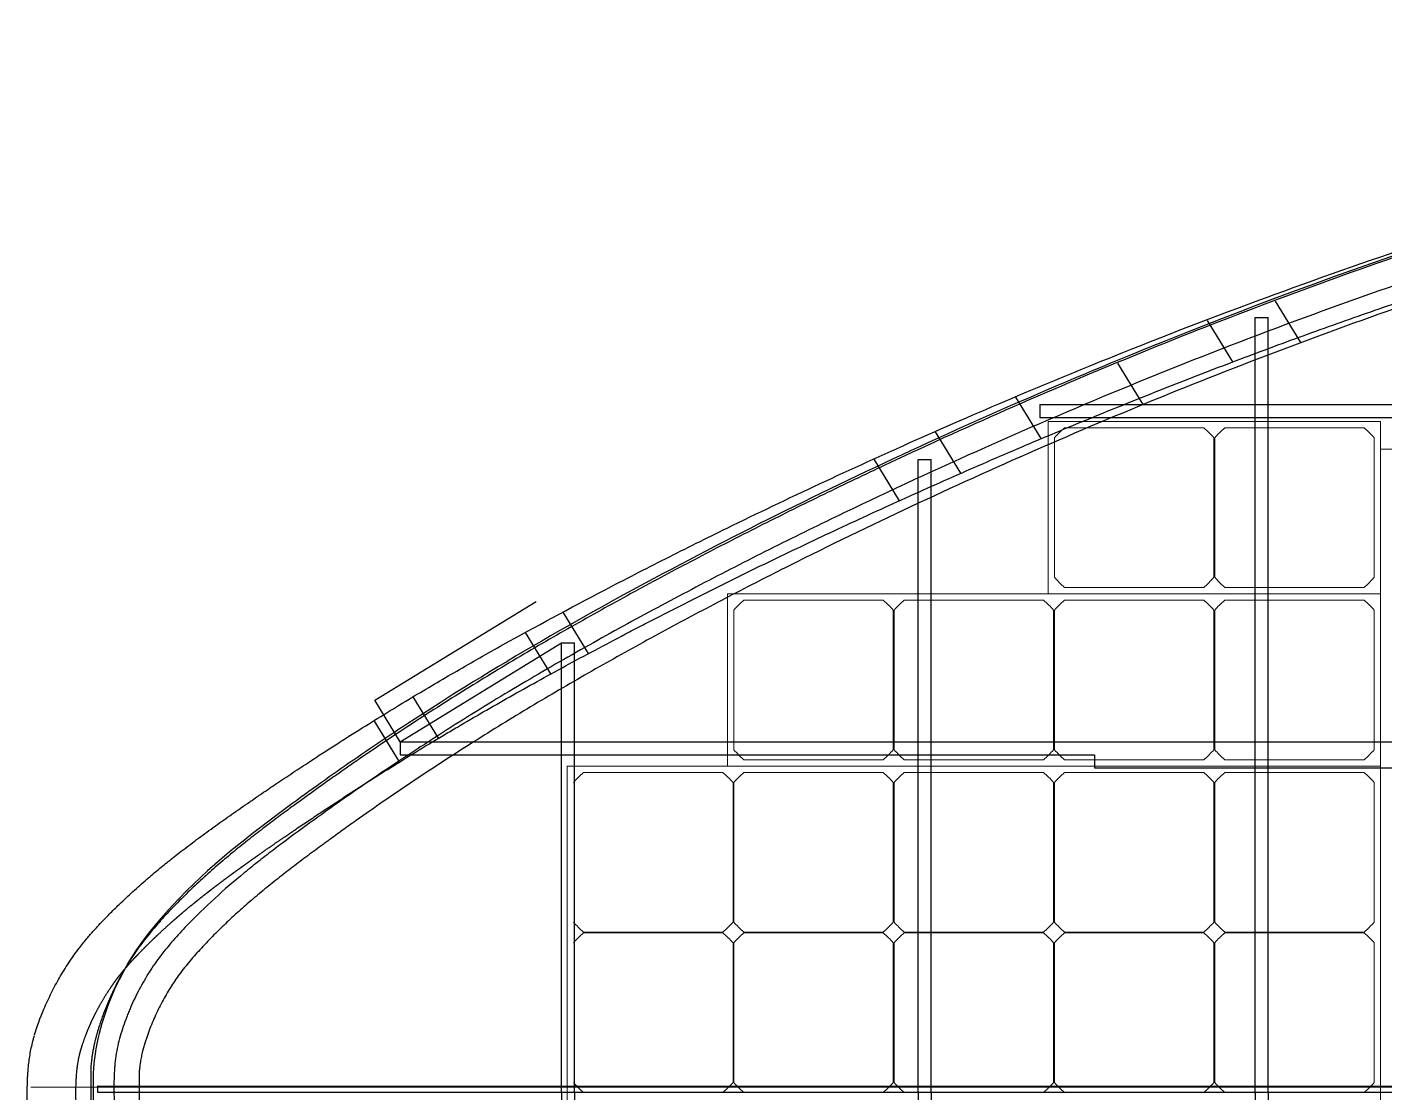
# Model space of a CAD drawing. Header units: inches. Extents: x -1514 to 1282, y -2074 to 286.
# Drawn here: x -37.38 to 4.49, y -252.2 to -219.33 of the extents above; entities that cross this region are included whole.
import ezdxf

# ---------------------------------------------------------------- set-up
doc = ezdxf.new("R2010")
doc.units = ezdxf.units.IN
doc.header["$LTSCALE"] = 0.1
doc.header["$MEASUREMENT"] = 0
doc.layers.add('Cells', color=7, linetype='Continuous')
doc.layers.add('smallPanels', color=40, linetype='Continuous')
doc.layers.add('cockpit', color=1, linetype='Continuous', lineweight=20)

msp = doc.modelspace()

# ---------------------------------------------------------------- linework, layer by layer
for p, q in [((1.90746, -229.0588), (1.12358, -227.77991)), ((-0.19232, -229.65262), (-0.97619, -228.37374)), ((0.49945, -252.18381), (0.49945, -228.28306)), ((0.49945, -228.28306), (0.89937, -228.28306)), ((0.89945, -252.18381), (0.89937, -228.28306)), ((-2.96214, -230.96957), (-3.74601, -229.69069)), ((-6.10214, -232.02065), (-6.88602, -230.74177)), ((-6.15137, -230.96957), (125.73143, -230.96957)), ((-6.15137, -230.96957), (-6.15137, -231.36957)), ((-6.15137, -231.36957), (125.73143, -231.36957)), ((-8.58376, -233.08903), (-9.36763, -231.81015)), ((-10.47638, -233.93358), (-11.26025, -232.65469)), ((-9.90055, -252.18381), (-9.90055, -232.66818)), ((-9.90055, -232.66818), (-9.50085, -232.66818)), ((-9.50055, -252.18381), (-9.50085, -232.66818)), ((-26.66066, -240.09068), (-21.68442, -237.04057)), ((-20.07052, -238.64926), (-20.8544, -237.37038)), ((-21.23041, -239.27697), (-22.01428, -237.99808)), ((-25.87679, -241.36956), (-20.90055, -238.31945)), ((-20.90055, -252.18381), (-20.90055, -238.31945)), ((-20.90055, -238.31945), (-20.50117, -238.31945)), ((-20.50055, -252.18381), (-20.50117, -238.31945)), ((-25.87679, -241.36956), (-26.66066, -240.09068)), ((-24.69167, -241.25719), (-25.47555, -239.97831)), ((-25.89614, -241.99141), (-26.68002, -240.71253)), ((-25.87679, -241.36956), (150.58478, -241.36956)), ((-25.87679, -241.36956), (-25.87679, -241.76954)), ((-25.88146, -241.76954), (-4.45766, -241.76954)), ((-4.45766, -241.76954), (-4.45766, -242.16956)), ((-4.45766, -242.16956), (103.9027, -242.16956)), ((-35.20507, -252.18381), (-35.20507, -251.98381)), ((-35.20507, -251.98381), (44.23692, -251.98925)), ((160.99697, -252.18381), (-35.20507, -252.18381)), ((-20.90055, -252.18381), (-20.90055, -266.04818)), ((-20.50055, -252.18381), (-20.50117, -266.04818)), ((-9.90055, -252.18381), (-9.90055, -271.69945)), ((-9.50055, -252.18381), (-9.50085, -271.69945)), ((0.49945, -252.18381), (0.49945, -276.08457)), ((0.89945, -252.18381), (0.89937, -276.08457))]:
    msp.add_line(p, q)
at = {"color": 4, "linetype": 'Continuous', "lineweight": 25}
for p, q in [((-35.42434, -251.44493), (-35.42434, -252.94577)), ((-33.92434, -251.51198), (-33.92434, -252.87875))]:
    msp.add_line(p, q, dxfattribs=at)
at = {"color": 1, "linetype": 'Continuous', "lineweight": 25}
for points, knots in [([(34.53283, -219.33119), (27.80994, -220.19242), (21.37473, -221.53055), (8.303, -225.04628), (2.07408, -227.19608), (-6.98784, -230.94573), (-9.92532, -232.26233), (-14.3827, -234.42695), (-15.78974, -235.13803), (-18.70322, -236.6763), (-20.06388, -237.42273), (-22.95999, -239.10182), (-24.30484, -239.92925), (-26.35569, -241.27472), (-27.02889, -241.73033), (-28.03075, -242.42979), (-28.33267, -242.64358), (-29.0513, -243.16124), (-29.32603, -243.36186), (-31.07133, -244.66911), (-32.1804, -245.56218), (-33.90747, -247.56287), (-34.33011, -248.22218), (-35.03905, -249.77928), (-35.28358, -250.64541), (-35.3858, -252.23776), (-35.33414, -253.16287), (-34.8495, -254.77644), (-34.479, -255.56129), (-33.53298, -256.98142), (-32.96013, -257.59039), (-31.77774, -258.74499), (-31.09123, -259.32576), (-29.88696, -260.27406), (-29.1706, -260.80276), (-27.8364, -261.75816), (-27.1542, -262.23139), (-25.09954, -263.61265), (-23.64327, -264.52834), (-19.5284, -266.96396), (-16.45952, -268.59432), (-10.5506, -271.49586), (-7.47755, -272.88877), (-1.26735, -275.47781), (1.85058, -276.66854), (8.20825, -278.85431), (11.44945, -279.84296), (16.2449, -281.13921), (17.86004, -281.54915), (21.21043, -282.34535), (22.78365, -282.6948), (27.86004, -283.73267), (31.1201, -284.27906), (34.53283, -284.71624)], [0, 0, 0, 0, 0.125, 0.125, 0.25, 0.25, 0.3125, 0.3125, 0.34375, 0.34375, 0.375, 0.375, 0.40625, 0.40625, 0.421875, 0.421875, 0.4296875, 0.4296875, 0.4375, 0.4375, 0.46875, 0.46875, 0.484375, 0.484375, 0.5, 0.5, 0.515625, 0.515625, 0.53125, 0.53125, 0.546875, 0.546875, 0.5625, 0.5625, 0.578125, 0.578125, 0.59375, 0.59375, 0.625, 0.625, 0.6875, 0.6875, 0.75, 0.75, 0.8125, 0.8125, 0.875, 0.875, 0.90625, 0.90625, 0.9375, 0.9375, 1, 1, 1, 1]), ([(34.64771, -220.22424), (33.82309, -220.32977), (33.00033, -220.44257), (31.35867, -220.68326), (30.53978, -220.81124), (28.0889, -221.218), (26.46264, -221.51932), (23.22394, -222.17541), (21.61146, -222.53003), (19.20197, -223.09689), (18.40033, -223.29161), (16.80016, -223.69283), (16.00165, -223.89946), (14.40785, -224.32513), (13.21493, -224.65371), (12.02575, -224.99679), (11.43179, -225.1708), (11.23387, -225.22923), (10.83853, -225.34683), (10.64109, -225.406), (8.86619, -225.94201), (7.30335, -226.44301), (4.20633, -227.49266), (2.6721, -228.04115), (-0.36946, -229.18246), (-1.87682, -229.77519), (-4.8664, -231.00157), (-6.34857, -231.63532), (-9.28829, -232.94315), (-10.74582, -233.61724), (-12.91363, -234.65913), (-13.63314, -235.01158), (-15.06551, -235.72795), (-15.77837, -236.09188), (-17.19723, -236.83177), (-17.90325, -237.20771), (-19.30828, -237.97205), (-20.00728, -238.3605), (-21.397, -239.15302), (-22.08767, -239.5572), (-23.11625, -240.17818), (-23.45788, -240.38763), (-24.13853, -240.81173), (-24.47758, -241.02634), (-24.98425, -241.35206), (-25.15287, -241.4613), (-25.48922, -241.68089), (-25.65693, -241.79124), (-26.15868, -242.12389), (-26.49133, -242.34784), (-27.15293, -242.80011), (-27.48189, -243.02843), (-28.13606, -243.48952), (-28.46131, -243.72225), (-29.10791, -244.19242), (-29.42911, -244.43008), (-29.90585, -244.79316), (-30.06391, -244.91529), (-30.37798, -245.16231), (-30.53397, -245.2872), (-30.99792, -245.66734), (-31.30182, -245.92808), (-31.89423, -246.47087), (-32.18299, -246.75256), (-32.60363, -247.1925), (-32.74192, -247.34183), (-32.94446, -247.57272), (-33.01124, -247.65099), (-33.14168, -247.80934), (-33.20543, -247.88952), (-33.32948, -248.05224), (-33.38975, -248.13479), (-33.50654, -248.30247), (-33.5631, -248.38758), (-33.72747, -248.64651), (-33.8301, -248.8239), (-34.0222, -249.18771), (-34.11167, -249.37414), (-34.215, -249.61302), (-34.23524, -249.66109), (-34.27483, -249.75784), (-34.29418, -249.80652), (-34.35062, -249.95279), (-34.38618, -250.05083), (-34.45291, -250.24804), (-34.48417, -250.34718), (-34.5413, -250.54686), (-34.56704, -250.64742), (-34.61154, -250.85034), (-34.63028, -250.95271), (-34.66095, -251.15919), (-34.67288, -251.26331), (-34.68658, -251.42057), (-34.69044, -251.47317), (-34.69692, -251.57869), (-34.69954, -251.63168), (-34.70573, -251.79057), (-34.70764, -251.8962), (-34.7081, -252.10702), (-34.70671, -252.21221), (-34.69978, -252.42204), (-34.69425, -252.52668), (-34.6778, -252.73524), (-34.66688, -252.83917), (-34.63833, -253.04612), (-34.62064, -253.14914), (-34.57797, -253.35421), (-34.55291, -253.45625), (-34.51063, -253.60869), (-34.49576, -253.65939), (-34.4647, -253.76063), (-34.4485, -253.81124), (-34.36489, -254.0628), (-34.28969, -254.25944), (-34.12489, -254.64476), (-34.03527, -254.83343), (-33.84176, -255.2029), (-33.73788, -255.3837), (-33.59843, -255.60441), (-33.57006, -255.64829), (-33.5123, -255.73548), (-33.48294, -255.77877), (-33.39373, -255.90721), (-33.3326, -255.99106), (-33.14472, -256.23779), (-33.01354, -256.39595), (-32.74342, -256.70402), (-32.60456, -256.85402), (-32.18114, -257.29686), (-31.88903, -257.58178), (-31.43734, -257.99504), (-31.28446, -258.13038), (-31.05212, -258.33027), (-30.97416, -258.39639), (-30.81758, -258.5275), (-30.73893, -258.5925), (-30.50204, -258.78605), (-30.34283, -258.91314), (-30.02246, -259.16439), (-29.8613, -259.28855), (-29.37542, -259.65754), (-29.04832, -259.89888), (-28.39026, -260.37631), (-28.05939, -260.61255), (-27.06144, -261.31413), (-26.389, -261.77235), (-25.03001, -262.67019), (-24.34348, -263.10985), (-23.30288, -263.75523), (-22.95408, -263.96802), (-22.25352, -264.38884), (-21.90185, -264.59681), (-20.84298, -265.21409), (-20.13194, -265.61682), (-18.70136, -266.40857), (-17.98185, -266.79766), (-16.53502, -267.56375), (-15.80765, -267.94062), (-14.34511, -268.68243), (-13.60994, -269.04733), (-12.13226, -269.76624), (-11.38978, -270.12032), (-9.89771, -270.81818), (-9.1481, -271.1619), (-7.6417, -271.83899), (-6.8849, -272.17235), (-5.74428, -272.66459), (-5.36316, -272.82736), (-4.79011, -273.06956), (-4.59886, -273.14997), (-4.21615, -273.31002), (-4.02467, -273.38968), (-0.76728, -274.7375), (2.33134, -275.9118), (7.03321, -277.51613), (8.60952, -278.02462), (11.78047, -278.98833), (13.37505, -279.44374), (16.58159, -280.30522), (18.19357, -280.71119), (20.62388, -281.28594), (21.43608, -281.4717), (23.06485, -281.83089), (23.88143, -282.00431), (26.33818, -282.5045), (27.98538, -282.81119), (30.47186, -283.22541), (31.30332, -283.35577), (32.97158, -283.60091), (33.80835, -283.71578), (34.64771, -283.82319)], [0, 0, 0, 0, 0.015625, 0.015625, 0.03125, 0.03125, 0.0625, 0.0625, 0.09375, 0.09375, 0.109375, 0.109375, 0.125, 0.125, 0.140625, 0.1484375, 0.1484375, 0.15234375, 0.15234375, 0.15625, 0.15625, 0.1875, 0.1875, 0.21875, 0.21875, 0.25, 0.25, 0.28125, 0.28125, 0.3125, 0.3125, 0.328125, 0.328125, 0.34375, 0.34375, 0.359375, 0.359375, 0.375, 0.375, 0.390625, 0.390625, 0.3984375, 0.3984375, 0.40625, 0.40625, 0.41015625, 0.41015625, 0.4140625, 0.4140625, 0.421875, 0.421875, 0.4296875, 0.4296875, 0.4375, 0.4375, 0.4453125, 0.4453125, 0.44921875, 0.44921875, 0.453125, 0.453125, 0.4609375, 0.4609375, 0.46875, 0.46875, 0.47265625, 0.47265625, 0.47460938, 0.47460938, 0.4765625, 0.4765625, 0.47851563, 0.47851563, 0.48046875, 0.48046875, 0.484375, 0.484375, 0.48828125, 0.48828125, 0.48925781, 0.48925781, 0.49023438, 0.49023438, 0.4921875, 0.4921875, 0.49414063, 0.49414063, 0.49609375, 0.49609375, 0.49804688, 0.49804688, 0.5, 0.5, 0.50097656, 0.50097656, 0.50195313, 0.50195313, 0.50390625, 0.50390625, 0.50585938, 0.50585938, 0.5078125, 0.5078125, 0.50976563, 0.50976563, 0.51171875, 0.51171875, 0.51367188, 0.51367188, 0.51464844, 0.51464844, 0.515625, 0.515625, 0.51953125, 0.51953125, 0.5234375, 0.5234375, 0.52734375, 0.52734375, 0.52832031, 0.52832031, 0.52929688, 0.52929688, 0.53125, 0.53125, 0.53515625, 0.53515625, 0.5390625, 0.5390625, 0.546875, 0.546875, 0.55078125, 0.55078125, 0.55273438, 0.55273438, 0.5546875, 0.5546875, 0.55859375, 0.55859375, 0.5625, 0.5625, 0.5703125, 0.5703125, 0.578125, 0.578125, 0.59375, 0.59375, 0.609375, 0.609375, 0.6171875, 0.6171875, 0.625, 0.625, 0.640625, 0.640625, 0.65625, 0.65625, 0.671875, 0.671875, 0.6875, 0.6875, 0.703125, 0.703125, 0.71875, 0.71875, 0.734375, 0.734375, 0.7421875, 0.7421875, 0.74609375, 0.74609375, 0.75, 0.75, 0.8125, 0.8125, 0.84375, 0.84375, 0.875, 0.875, 0.90625, 0.90625, 0.921875, 0.921875, 0.9375, 0.9375, 0.96875, 0.96875, 0.984375, 0.984375, 1, 1, 1, 1])]:
    msp.add_open_spline(points, degree=3, knots=knots, dxfattribs=at)
at = {"color": 2, "linetype": 'Continuous'}
for points, knots in [([(-30.46717, -243.18554), (-30.3502, -243.10525), (-30.24442, -243.03283), (-30.06422, -242.90985), (-29.99271, -242.8613), (-29.8442, -242.76072), (-29.76969, -242.71041), (-29.52613, -242.54645), (-29.35708, -242.43347), (-29.01675, -242.2076), (-28.84586, -242.09497), (-28.13766, -241.63151), (-27.59601, -241.28478), (-26.53783, -240.62232), (-26.02299, -240.30672), (-25.05335, -239.72487), (-24.59935, -239.45758), (-23.66464, -238.91754), (-23.18744, -238.64686), (-21.71124, -237.82424), (-20.6655, -237.26059), (-18.94393, -236.36073), (-18.31899, -236.03939), (-17.06403, -235.40479), (-16.43176, -235.09033), (-14.85899, -234.32101), (-13.91018, -233.86795), (-11.97174, -232.96362), (-10.98199, -232.5124), (-7.88307, -231.13291), (-5.75644, -230.23415), (-2.03934, -228.74647), (-0.45845, -228.14044), (2.68187, -226.99077), (4.24722, -226.44501), (6.91804, -225.56072), (8.02338, -225.2086), (10.24034, -224.53029), (11.36082, -224.2013), (13.73609, -223.53268), (14.9933, -223.19514), (18.91891, -222.19135), (21.59497, -221.57512), (25.41694, -220.79598), (26.64767, -220.56171), (28.43979, -220.24537), (29.01003, -220.14848), (30.14641, -219.96304), (30.71462, -219.87416), (31.68591, -219.72877), (32.08646, -219.67068), (32.65222, -219.59122), (32.8166, -219.56844), (33.14918, -219.52301), (33.32442, -219.49944), (33.65089, -219.45618), (33.79507, -219.43726), (33.98153, -219.41302), (34.0167, -219.40846), (34.05163, -219.40394)], [0.000010752, 0.000010752, 0.000010752, 0.000010752, 0.004509768, 0.004509768, 0.009008784, 0.009008784, 0.0135078, 0.0135078, 0.023851134, 0.023851134, 0.034194469, 0.034194469, 0.06656819, 0.06656819, 0.096977547, 0.096977547, 0.123727194, 0.123727194, 0.150476841, 0.150476841, 0.204190715, 0.204190715, 0.23398814, 0.23398814, 0.263785565, 0.263785565, 0.307497229, 0.307497229, 0.351208893, 0.351208893, 0.44431292, 0.44431292, 0.514251037, 0.514251037, 0.584189153, 0.584189153, 0.633926245, 0.633926245, 0.683663336, 0.683663336, 0.738319459, 0.738319459, 0.852371638, 0.852371638, 0.907795301, 0.907795301, 0.933899683, 0.933899683, 0.960004064, 0.960004064, 0.978190491, 0.978190491, 0.985681079, 0.985681079, 0.993171667, 0.993171667, 0.998712241, 0.998712241, 0.999989999, 0.999989999, 0.999989999, 0.999989999]), ([(-37.15547, -250.41081), (-37.07652, -250.14661), (-36.98129, -249.8832), (-36.79832, -249.44996), (-36.71946, -249.27913), (-36.5591, -248.95746), (-36.47389, -248.79874), (-36.29504, -248.48877), (-36.20094, -248.33661), (-36.00303, -248.0381), (-35.89915, -247.89153), (-35.70842, -247.64075), (-35.62856, -247.54105), (-35.47336, -247.35568), (-35.40214, -247.27346), (-35.27123, -247.12722), (-35.22523, -247.07702), (-35.12007, -246.96411), (-35.06537, -246.90643), (-34.95689, -246.79396), (-34.90023, -246.73615), (-34.80117, -246.63631), (-34.75, -246.5853), (-34.64729, -246.48412), (-34.59544, -246.43361), (-34.47246, -246.31514), (-34.40194, -246.24819), (-34.26365, -246.11874), (-34.19336, -246.05383), (-33.98099, -245.8605), (-33.83681, -245.73281), (-33.62985, -245.55449), (-33.56973, -245.50326), (-33.44671, -245.3996), (-33.39354, -245.3553), (-33.27736, -245.25938), (-33.21827, -245.21106), (-33.03825, -245.06528), (-32.91434, -244.96676), (-32.71759, -244.81308), (-32.64726, -244.75866), (-32.4893, -244.63752), (-32.41472, -244.58096), (-32.25693, -244.46219), (-32.17617, -244.40192), (-31.92847, -244.21855), (-31.75607, -244.09286), (-31.48241, -243.89621), (-31.40638, -243.84199), (-31.24273, -243.72587), (-31.15811, -243.66616), (-30.89588, -243.4821), (-30.70992, -243.35282), (-30.49823, -243.20692), (-30.48358, -243.19684), (-30.46888, -243.18671)], [0.000675816, 0.000675816, 0.000675816, 0.000675816, 0.08561554, 0.08561554, 0.139146797, 0.139146797, 0.192678054, 0.192678054, 0.246209311, 0.246209311, 0.299740568, 0.299740568, 0.340157944, 0.340157944, 0.37225838, 0.37225838, 0.395886769, 0.395886769, 0.419515159, 0.419515159, 0.441117368, 0.441117368, 0.462719577, 0.462719577, 0.484321786, 0.484321786, 0.513027123, 0.513027123, 0.541732459, 0.541732459, 0.599143131, 0.599143131, 0.62262963, 0.62262963, 0.646116129, 0.646116129, 0.669602628, 0.669602628, 0.716575626, 0.716575626, 0.741975699, 0.741975699, 0.772971861, 0.772971861, 0.803968024, 0.803968024, 0.865960349, 0.865960349, 0.898252804, 0.898252804, 0.930545259, 0.930545259, 0.995130168, 0.995130168, 0.999907615, 0.999907615, 0.999907615, 0.999907615]), ([(-37.34886, -251.44185), (-37.34171, -251.36549), (-37.33349, -251.28981), (-37.31715, -251.16086), (-37.30652, -251.0881), (-37.28304, -250.94746), (-37.26963, -250.87596), (-37.24056, -250.73669), (-37.22511, -250.66944), (-37.19706, -250.55887), (-37.18789, -250.52475), (-37.17119, -250.4652), (-37.16507, -250.44376), (-37.15901, -250.42282)], [0.002383545, 0.002383545, 0.002383545, 0.002383545, 0.206669405, 0.206669405, 0.410955265, 0.410955265, 0.615241125, 0.615241125, 0.819526985, 0.819526985, 0.938174056, 0.938174056, 0.994675082, 0.994675082, 0.994675082, 0.994675082]), ([(-37.3494, -252.94235), (-37.37718, -252.63228), (-37.38358, -252.32864), (-37.37529, -251.82896), (-37.36667, -251.63984), (-37.34937, -251.44741)], [0.0000781715, 0.0000781715, 0.0000781715, 0.0000781715, 0.0234960407, 0.0234960407, 0.0380494547, 0.0380494547, 0.0380494547, 0.0380494547])]:
    msp.add_open_spline(points, degree=3, knots=knots, dxfattribs=at)
at = {"color": 4, "linetype": 'Continuous', "lineweight": 25}
for points, knots in [([(34.41269, -219.40379), (34.322, -219.41551), (34.14073, -219.43893), (33.86911, -219.47473), (33.59792, -219.51098), (33.32719, -219.54772), (33.05691, -219.58496), (32.42903, -219.67275), (31.71355, -219.7772), (30.99988, -219.88662), (30.64469, -219.94221), (30.37893, -219.98436), (29.84929, -220.06949), (29.05346, -220.2016), (27.98967, -220.38699), (26.91915, -220.5823), (25.50154, -220.85238), (23.72756, -221.21121), (21.96516, -221.59391), (20.55042, -221.91615), (19.14447, -222.24613), (17.38724, -222.67626), (15.29261, -223.21816), (12.51463, -223.97738), (9.07221, -224.99627), (4.98499, -226.3387), (0.94866, -227.79517), (-3.03066, -229.35673), (-6.94799, -231.01303), (-10.1597, -232.4693), (-12.69626, -233.67912), (-14.58512, -234.61074), (-16.45387, -235.56642), (-18.30516, -236.54856), (-20.13606, -237.55597), (-21.65139, -238.4247), (-22.8489, -239.13723), (-23.7408, -239.68202), (-24.62306, -240.23592), (-25.503, -240.8035), (-26.37653, -241.38214), (-27.07036, -241.85411), (-27.58812, -242.21289), (-27.93309, -242.45449), (-28.27587, -242.69718), (-28.61658, -242.9408), (-28.84234, -243.10444), (-28.95507, -243.18615)], [0, 0, 0, 0, 0.00395672, 0.00790797, 0.01185376, 0.0157941, 0.019729, 0.0236585, 0.04322531, 0.05101469, 0.05490144, 0.05878293, 0.06265916, 0.07811675, 0.09369667, 0.10939992, 0.12522746, 0.15618629, 0.18779651, 0.20339025, 0.21910599, 0.25044266, 0.2819112, 0.31309473, 0.37566848, 0.43823967, 0.50088161, 0.56348007, 0.62588827, 0.68816969, 0.71928181, 0.75038339, 0.78162973, 0.81258378, 0.84369896, 0.87483799, 0.89061294, 0.90601798, 0.92160857, 0.93725921, 0.95293257, 0.96858009, 0.97489642, 0.98119644, 0.98748028, 0.99374809, 1, 1, 1, 1]), ([(34.60427, -220.89151), (34.51534, -220.903), (34.33705, -220.92604), (33.98409, -220.97253), (33.36382, -221.05603), (32.1267, -221.23013), (29.65668, -221.60843), (26.14253, -222.23661), (21.94896, -223.11789), (17.78091, -224.10989), (13.65016, -225.20624), (8.20024, -226.81759), (2.84635, -228.66331), (-2.40628, -230.72228), (-6.29322, -232.36384), (-10.12365, -234.09944), (-13.26607, -235.62145), (-15.7432, -236.88752), (-17.58321, -237.86342), (-19.40356, -238.86499), (-21.19875, -239.89431), (-22.96321, -240.95732), (-24.69731, -242.06148), (-26.11894, -243.016), (-27.02946, -243.65208), (-27.44805, -243.94938), (-27.65644, -244.0983), (-27.86282, -244.24704), (-28.0035, -244.34902), (-28.07342, -244.3997)], [0.000009521, 0.000009521, 0.000009521, 0.000009521, 0.003915637, 0.007821753, 0.015633986, 0.03125845, 0.062507379, 0.125005237, 0.187503095, 0.250000953, 0.312498811, 0.37499667, 0.499992386, 0.562490244, 0.624988102, 0.68748596, 0.749983818, 0.781232747, 0.812481676, 0.843730605, 0.874979534, 0.906228463, 0.937477392, 0.968726321, 0.984350786, 0.988256902, 0.992163018, 0.996069134, 0.99997525, 0.99997525, 0.99997525, 0.99997525]), ([(-28.95507, -243.18615), (-29.01154, -243.22727), (-29.12246, -243.30804), (-29.28539, -243.42754), (-29.47471, -243.56721), (-29.68878, -243.72655), (-30.01152, -243.96961), (-30.41054, -244.27597), (-30.88556, -244.65273), (-31.35322, -245.03892), (-31.81264, -245.43775), (-32.25965, -245.84938), (-32.62274, -246.20482), (-32.90505, -246.49453), (-33.18296, -246.78919), (-33.45361, -247.0921), (-33.71006, -247.40534), (-33.89432, -247.64611), (-34.06859, -247.8923), (-34.29118, -248.23302), (-34.54842, -248.67747), (-34.77659, -249.14231), (-34.94075, -249.5255), (-35.03534, -249.7699), (-35.10538, -249.96674), (-35.15007, -250.10036), (-35.1872, -250.21787), (-35.21755, -250.31851), (-35.23617, -250.385), (-35.24535, -250.41773)], [0, 0, 0, 0, 0.02163796, 0.04250185, 0.06259182, 0.09451965, 0.12517626, 0.1877593, 0.25035406, 0.31293386, 0.3754715, 0.43847037, 0.50058945, 0.53215967, 0.56308282, 0.62527076, 0.65696873, 0.68718865, 0.71803455, 0.74904391, 0.81115743, 0.87385817, 0.90558216, 0.93693004, 0.95278342, 0.96843966, 0.97928284, 0.9898021, 1, 1, 1, 1]), ([(-28.07342, -244.3997), (-28.1138, -244.42909), (-28.19506, -244.48827), (-28.35317, -244.6039), (-28.63162, -244.80899), (-29.02336, -245.10206), (-29.48672, -245.45782), (-29.94008, -245.81737), (-30.38148, -246.18182), (-30.80827, -246.55221), (-31.2214, -246.93235), (-31.55581, -247.25942), (-31.81668, -247.52688), (-32.00844, -247.72999), (-32.19315, -247.93287), (-32.36741, -248.13347), (-32.53196, -248.33425), (-32.68537, -248.53451), (-32.82915, -248.73773), (-33.01298, -249.01938), (-33.22668, -249.38915), (-33.41672, -249.77713), (-33.55242, -250.09433), (-33.62985, -250.29451), (-33.68711, -250.45542), (-33.72064, -250.55559), (-33.74617, -250.63577), (-33.7618, -250.68656), (-33.77302, -250.72413), (-33.78072, -250.7506), (-33.78938, -250.78108), (-33.79618, -250.80535), (-33.79945, -250.817)], [0.000170738, 0.000170738, 0.000170738, 0.000170738, 0.015784217, 0.031397695, 0.062624652, 0.125078566, 0.18753248, 0.249986394, 0.312440308, 0.374894221, 0.437348135, 0.499802049, 0.531029006, 0.562255963, 0.59348292, 0.624709877, 0.655936834, 0.687163791, 0.718390748, 0.749617705, 0.812071619, 0.874525532, 0.905752489, 0.936979446, 0.952592925, 0.968206403, 0.976013142, 0.983819882, 0.987723251, 0.991626621, 0.99552999, 0.99943336, 0.99943336, 0.99943336, 0.99943336]), ([(-35.24535, -250.41773), (-35.24997, -250.43474), (-35.25919, -250.46863), (-35.27237, -250.51947), (-35.28501, -250.5701), (-35.29706, -250.62052), (-35.31436, -250.69618), (-35.33574, -250.79799), (-35.35938, -250.92586), (-35.38005, -251.0549), (-35.39568, -251.16944), (-35.40754, -251.27026), (-35.41663, -251.35704), (-35.42176, -251.41548), (-35.42434, -251.44493)], [0, 0, 0, 0, 0.05076164, 0.10117168, 0.15123536, 0.20095802, 0.25034513, 0.37449357, 0.50002426, 0.62392243, 0.74972051, 0.83177867, 0.91519938, 1, 1, 1, 1]), ([(-33.79945, -250.817), (-33.80065, -250.82142), (-33.80315, -250.8306), (-33.8074, -250.84633), (-33.81156, -250.86197), (-33.81689, -250.88253), (-33.82791, -250.92602), (-33.84258, -250.98757), (-33.86057, -251.07164), (-33.8823, -251.1858), (-33.89814, -251.28732), (-33.90959, -251.37604), (-33.91499, -251.42157), (-33.92012, -251.46845), (-33.92297, -251.49726), (-33.92434, -251.51198)], [0.005480101, 0.005480101, 0.005480101, 0.005480101, 0.019929245, 0.034378389, 0.063276677, 0.092174966, 0.121073254, 0.236666407, 0.352259561, 0.467852714, 0.699039021, 0.756835598, 0.814632174, 0.872428751, 0.930225328, 0.930225328, 0.930225328, 0.930225328])]:
    msp.add_open_spline(points, degree=3, knots=knots, dxfattribs=at)
at = {"color": 2, "linetype": 'Continuous', "lineweight": 25}
for points, degree, knots in [([(-29.61834, -244.42226), (-29.60573, -244.41361), (-29.58027, -244.39614), (-29.53134, -244.36258), (-29.47253, -244.32227), (-29.40615, -244.27683), (-29.32315, -244.22009), (-29.22951, -244.15623), (-29.10376, -244.07083), (-28.94413, -243.96282), (-28.75535, -243.83578), (-28.56652, -243.70938), (-28.37711, -243.58327), (-28.18719, -243.45748), (-27.93306, -243.29007), (-27.61412, -243.08162), (-27.22978, -242.8331), (-26.84384, -242.58618), (-26.32743, -242.25933), (-25.67789, -241.8548), (-25.02712, -241.45818), (-24.50514, -241.14526), (-23.98376, -240.83615), (-23.31898, -240.44854), (-22.49973, -239.9811), (-21.65591, -239.50965), (-20.77929, -239.02948), (-19.87179, -238.54172), (-19.09007, -238.12907), (-18.44797, -237.79449), (-17.80287, -237.46125), (-16.99144, -237.04752), (-16.00934, -236.55542), (-15.01934, -236.06793), (-13.68665, -235.42302), (-11.98557, -234.62035), (-9.88536, -233.66169), (-7.77752, -232.7318), (-5.65739, -231.82849), (-3.89197, -231.10288), (-2.47841, -230.53782), (-1.07085, -229.98575), (0.6776, -229.31987), (2.76131, -228.55844), (4.84099, -227.83092), (6.56849, -227.25368), (7.94777, -226.80909), (8.98013, -226.48448), (10.0132, -226.16782), (11.40168, -225.75304), (13.15369, -225.24985), (14.92884, -224.76667), (16.3624, -224.39226), (17.44541, -224.11727), (18.53052, -223.84936), (19.6112, -223.58998), (20.68881, -223.33884), (21.76445, -223.09566), (22.8317, -222.86199), (24.24139, -222.56362), (25.9775, -222.21555), (27.68759, -221.89896), (29.04296, -221.66401), (29.88371, -221.52497), (30.55548, -221.41796), (31.06149, -221.3394), (31.56897, -221.26266), (32.07823, -221.18769), (32.58874, -221.11457), (33.01429, -221.05529), (33.35544, -221.00878), (33.63268, -220.97163), (33.87873, -220.93914), (34.08413, -220.91229), (34.19126, -220.89838), (34.24427, -220.89151)], 3, [0.000010752, 0.000010752, 0.000010752, 0.000010752, 0.000499024, 0.000987295, 0.001963837, 0.002940379, 0.003916921, 0.005870006, 0.00782309, 0.011729259, 0.015635428, 0.019541597, 0.023447766, 0.027353935, 0.031260104, 0.039072442, 0.04688478, 0.054697117, 0.062509455, 0.078134131, 0.093758807, 0.101571145, 0.109383482, 0.125008158, 0.140632834, 0.15625751, 0.171882185, 0.187506861, 0.203131537, 0.210943875, 0.218756213, 0.234380888, 0.250005564, 0.26563024, 0.281254915, 0.312504267, 0.343753618, 0.37500297, 0.406252321, 0.437501673, 0.453126348, 0.468751024, 0.500000376, 0.531249727, 0.562499078, 0.59374843, 0.609373106, 0.624997781, 0.640622457, 0.656247133, 0.687496484, 0.718745836, 0.734370511, 0.749995187, 0.765619863, 0.781244539, 0.796869214, 0.81249389, 0.828118566, 0.843743242, 0.874992593, 0.906241944, 0.92186662, 0.937491296, 0.945303634, 0.953115972, 0.960928309, 0.968740647, 0.976552985, 0.984365323, 0.988271492, 0.992177661, 0.99608383, 0.998036914, 0.999989999, 0.999989999, 0.999989999, 0.999989999]), ([(-35.71826, -250.84027), (-35.66679, -250.66802), (-35.55868, -250.37364), (-35.47224, -250.16402), (-35.40471, -250.01261), (-35.34707, -249.88956), (-35.28944, -249.77207), (-35.21472, -249.62625), (-35.07414, -249.36908), (-34.87009, -249.0391), (-34.70387, -248.80067), (-34.60882, -248.67235), (-34.54028, -248.58347), (-34.49273, -248.52358), (-34.44325, -248.46236), (-34.37088, -248.37519), (-34.29424, -248.28594), (-34.2429, -248.22759), (-34.21385, -248.19495), (-34.1901, -248.16849), (-34.16942, -248.1456), (-34.14236, -248.11586), (-34.09261, -248.06168), (-34.01119, -247.97465), (-33.92457, -247.8842), (-33.86637, -247.82441), (-33.8334, -247.7908), (-33.80643, -247.76345), (-33.78194, -247.73873), (-33.75061, -247.70723), (-33.69394, -247.65062), (-33.60431, -247.56219), (-33.49993, -247.46085), (-33.39255, -247.35827), (-33.28864, -247.26053), (-33.15629, -247.13791), (-32.96814, -246.9675), (-32.77576, -246.79843), (-32.65011, -246.69043), (-32.58674, -246.63658), (-32.55148, -246.60676), (-32.52285, -246.58266), (-32.49702, -246.56098), (-32.46388, -246.53327), (-32.40386, -246.48332), (-32.28139, -246.38241), (-32.11195, -246.24546), (-31.96563, -246.12934), (-31.84584, -246.0354), (-31.73868, -245.95231), (-31.66857, -245.8984), (-31.62948, -245.86847), (-31.59721, -245.84383), (-31.57049, -245.82348), (-31.53564, -245.797), (-31.47265, -245.74929), (-31.37257, -245.67398), (-31.25526, -245.58646), (-31.13497, -245.49744), (-31.01172, -245.40695), (-30.88552, -245.315), (-30.77251, -245.23326), (-30.69866, -245.18012), (-30.66136, -245.15335), (-30.6407, -245.13855), (-30.62341, -245.12617), (-30.61034, -245.11682), (-30.593, -245.10442), (-30.56187, -245.08219), (-30.49859, -245.0371), (-30.39752, -244.96539), (-30.27789, -244.88097), (-30.12326, -244.7724), (-29.83121, -244.5688), (-29.61834, -244.42226)], 2, [0.000675816, 0.000675816, 0.000675816, 0.047514806, 0.0787408, 0.102160295, 0.117773292, 0.133386289, 0.148999286, 0.172418781, 0.219257772, 0.266096762, 0.289516258, 0.305129255, 0.316839002, 0.324645501, 0.336355248, 0.351968245, 0.363677993, 0.369532867, 0.373436116, 0.377339365, 0.381242614, 0.387097488, 0.398807236, 0.414420233, 0.42612998, 0.431984854, 0.435888103, 0.439791353, 0.443694602, 0.449549476, 0.461259223, 0.47687222, 0.492485217, 0.508098214, 0.523711211, 0.547130706, 0.5783567, 0.601776195, 0.613485943, 0.619340816, 0.623244066, 0.627147315, 0.631050564, 0.636905438, 0.648615186, 0.672034681, 0.695454176, 0.711067173, 0.72668017, 0.738389918, 0.744244791, 0.748148041, 0.75205129, 0.755954539, 0.761809413, 0.77351916, 0.789132157, 0.804745154, 0.820358151, 0.835971148, 0.851584145, 0.863293892, 0.869148766, 0.872076203, 0.874027828, 0.875979452, 0.877931077, 0.880858514, 0.886713388, 0.898423135, 0.914036132, 0.929649129, 0.953068624, 0.999907615, 0.999907615, 0.999907615]), ([(-35.85539, -251.58168), (-35.85363, -251.56282), (-35.84983, -251.52398), (-35.8443, -251.47259), (-35.83974, -251.4338), (-35.83607, -251.40481), (-35.83364, -251.38636), (-35.83021, -251.36158), (-35.82577, -251.33088), (-35.81736, -251.2762), (-35.80692, -251.21549), (-35.79497, -251.15283), (-35.78568, -251.10729), (-35.77602, -251.06272), (-35.76597, -251.01907), (-35.75712, -250.98284), (-35.75084, -250.95819), (-35.74667, -250.94216), (-35.74407, -250.93233), (-35.73972, -250.91616), (-35.73361, -250.89407), (-35.72656, -250.86906), (-35.72098, -250.84963), (-35.71826, -250.84027)], 3, [0.002383545, 0.002383545, 0.002383545, 0.002383545, 0.064401766, 0.126419988, 0.188438209, 0.219447319, 0.25045643, 0.28146554, 0.312474651, 0.374492872, 0.498529314, 0.560547535, 0.622565756, 0.684583977, 0.746602198, 0.808620419, 0.83962953, 0.855134085, 0.87063864, 0.901647751, 0.932656861, 0.963665972, 0.994675082, 0.994675082, 0.994675082, 0.994675082]), ([(-35.85538, -252.80845), (-35.85975, -252.75967), (-35.86701, -252.66321), (-35.87719, -252.46024), (-35.8808, -252.24957), (-35.87898, -252.03372), (-35.87469, -251.87861), (-35.86708, -251.72709), (-35.85978, -251.63046), (-35.85539, -251.58168)], 3, [0.0000781715, 0.0000781715, 0.0000781715, 0.0000781715, 0.0048245819, 0.0095709923, 0.0190638131, 0.0238102235, 0.0285566339, 0.0333030443, 0.0380494547, 0.0380494547, 0.0380494547, 0.0380494547])]:
    msp.add_open_spline(points, degree=degree, knots=knots, dxfattribs=at)
at = {"layer": 'Cells', "color": 3, "lineweight": 0}
msp.add_line((159.58452, -252.02372), (-37.26588, -252.02344), dxfattribs=at)
at = {"layer": 'cockpit', "color": 6, "lineweight": 0}
msp.add_lwpolyline([(4.36482, -231.49001), (4.36482, -236.80496), (-5.895, -236.80496), (-5.895, -231.49001)], close=True, dxfattribs=at)
for points in [[(-0.7769, -236.29766, -0.03362744), (-1.08735, -236.60811), (-5.3877, -236.60811, -0.03362744), (-5.69815, -236.29766), (-5.69815, -231.99731, -0.03362744), (-5.3877, -231.68686), (-1.08735, -231.68686, -0.03362744), (-0.7769, -231.99731)], [(4.16797, -236.29766, -0.03362744), (3.85752, -236.60811), (-0.44283, -236.60811, -0.03362744), (-0.75328, -236.29766), (-0.75328, -231.99731, -0.03362744), (-0.44283, -231.68686), (3.85752, -231.68686, -0.03362744), (4.16797, -231.99731)]]:
    msp.add_lwpolyline(points, format="xyb", close=True, dxfattribs=at)
at = {"layer": 'cockpit', "color": 3, "lineweight": 0}
msp.add_lwpolyline([(-15.78475, -236.80496), (-15.78475, -242.11991), (4.36482, -242.11991), (4.36482, -236.80496)], close=True, dxfattribs=at)
for points in [[(-15.5879, -241.61261, 0.03362744), (-15.27745, -241.92306), (-10.9771, -241.92306, 0.03362744), (-10.66665, -241.61261), (-10.66665, -237.31226, 0.03362744), (-10.9771, -237.00181), (-15.27745, -237.00181, 0.03362744), (-15.5879, -237.31226)], [(-10.64303, -241.61261, 0.03362744), (-10.33258, -241.92306), (-6.03223, -241.92306, 0.03362744), (-5.72178, -241.61261), (-5.72178, -237.31226, 0.03362744), (-6.03223, -237.00181), (-10.33258, -237.00181, 0.03362744), (-10.64303, -237.31226)], [(-5.69815, -241.61261, 0.03362744), (-5.3877, -241.92306), (-1.08735, -241.92306, 0.03362744), (-0.7769, -241.61261), (-0.7769, -237.31226, 0.03362744), (-1.08735, -237.00181), (-5.3877, -237.00181, 0.03362744), (-5.69815, -237.31226)], [(-0.75328, -241.61261, 0.03362744), (-0.44283, -241.92306), (3.85752, -241.92306, 0.03362744), (4.16797, -241.61261), (4.16797, -237.31226, 0.03362744), (3.85752, -237.00181), (-0.44283, -237.00181, 0.03362744), (-0.75328, -237.31226)]]:
    msp.add_lwpolyline(points, format="xyb", close=True, dxfattribs=at)
at = {"layer": 'smallPanels', "color": 5, "lineweight": 0}
for p, q in [((-15.92197, -242.31676), (-20.22232, -242.31676)), ((-10.9771, -242.31676), (-15.27745, -242.31676)), ((-6.03223, -242.31676), (-10.33258, -242.31676)), ((-1.08735, -242.31676), (-5.3877, -242.31676)), ((3.85752, -242.31676), (-0.44283, -242.31676)), ((-15.61152, -246.92756), (-15.61152, -242.62721)), ((-15.5879, -242.62721), (-15.5879, -246.92756)), ((-10.66665, -246.92756), (-10.66665, -242.62721)), ((-10.64303, -242.62721), (-10.64303, -246.92756)), ((-5.72178, -246.92756), (-5.72178, -242.62721)), ((-5.69815, -242.62721), (-5.69815, -246.92756)), ((-0.7769, -246.92756), (-0.7769, -242.62721)), ((-0.75328, -242.62721), (-0.75328, -246.92756)), ((4.16797, -246.92756), (4.16797, -242.62721)), ((-20.22232, -247.23801), (-15.92197, -247.23801)), ((-15.92197, -247.26163), (-20.22232, -247.26163)), ((-15.27745, -247.23801), (-10.9771, -247.23801)), ((-10.9771, -247.26163), (-15.27745, -247.26163)), ((-10.33258, -247.23801), (-6.03223, -247.23801)), ((-6.03223, -247.26163), (-10.33258, -247.26163)), ((-5.3877, -247.23801), (-1.08735, -247.23801)), ((-1.08735, -247.26163), (-5.3877, -247.26163)), ((-0.44283, -247.23801), (3.85752, -247.23801)), ((3.85752, -247.26163), (-0.44283, -247.26163)), ((-15.61152, -251.87243), (-15.61152, -247.57208)), ((-15.5879, -247.57208), (-15.5879, -251.87243)), ((-10.66665, -251.87243), (-10.66665, -247.57208)), ((-10.64303, -247.57208), (-10.64303, -251.87243)), ((-5.72178, -251.87243), (-5.72178, -247.57208)), ((-5.69815, -247.57208), (-5.69815, -251.87243)), ((-0.7769, -251.87243), (-0.7769, -247.57208)), ((-0.75328, -247.57208), (-0.75328, -251.87243)), ((4.16797, -251.87243), (4.16797, -247.57208)), ((-20.22232, -252.18288), (-15.92197, -252.18288)), ((-15.27745, -252.18288), (-10.9771, -252.18288)), ((-10.33258, -252.18288), (-6.03223, -252.18288)), ((-5.3877, -252.18288), (-1.08735, -252.18288)), ((-0.44283, -252.18288), (3.85752, -252.18288))]:
    msp.add_line(p, q, dxfattribs=at)
for points in [[(29.45926, -232.34533), (29.45926, -252.4949), (4.36482, -252.4949), (4.36482, -232.34533)], [(4.36482, -262.26948), (4.36482, -242.11991), (-20.72962, -242.11991), (-20.72962, -262.26948)]]:
    msp.add_lwpolyline(points, close=True, dxfattribs=at)
for centre, start, end in [((-18.07215, -244.77738), 131.148031, 138.851969), ((-18.07215, -244.77738), 41.148031, 48.851969), ((-13.12727, -244.77738), 131.148031, 138.851969), ((-13.12727, -244.77738), 41.148031, 48.851969), ((-8.1824, -244.77738), 131.148031, 138.851969), ((-8.1824, -244.77738), 41.148031, 48.851969), ((-3.23753, -244.77738), 131.148031, 138.851969), ((-3.23753, -244.77738), 41.148031, 48.851969), ((1.70734, -244.77738), 131.148031, 138.851969), ((1.70734, -244.77738), 41.148031, 48.851969), ((-18.07215, -244.77738), 221.148031, 228.851969), ((-18.07215, -244.77738), 311.148031, 318.851969), ((-13.12727, -244.77738), 221.148031, 228.851969), ((-13.12727, -244.77738), 311.148031, 318.851969), ((-8.1824, -244.77738), 221.148031, 228.851969), ((-8.1824, -244.77738), 311.148031, 318.851969), ((-3.23753, -244.77738), 221.148031, 228.851969), ((-3.23753, -244.77738), 311.148031, 318.851969), ((1.70734, -244.77738), 221.148031, 228.851969), ((1.70734, -244.77738), 311.148031, 318.851969), ((-18.07215, -249.72226), 131.148031, 138.851969), ((-18.07215, -249.72226), 41.148031, 48.851969), ((-13.12727, -249.72226), 131.148031, 138.851969), ((-13.12727, -249.72226), 41.148031, 48.851969), ((-8.1824, -249.72226), 131.148031, 138.851969), ((-8.1824, -249.72226), 41.148031, 48.851969), ((-3.23753, -249.72226), 131.148031, 138.851969), ((-3.23753, -249.72226), 41.148031, 48.851969), ((1.70734, -249.72226), 131.148031, 138.851969), ((1.70734, -249.72226), 41.148031, 48.851969), ((-18.07215, -249.72226), 221.148031, 228.851969), ((-18.07215, -249.72226), 311.148031, 318.851969), ((-13.12727, -249.72226), 221.148031, 228.851969), ((-13.12727, -249.72226), 311.148031, 318.851969), ((-8.1824, -249.72226), 221.148031, 228.851969), ((-8.1824, -249.72226), 311.148031, 318.851969), ((-3.23753, -249.72226), 221.148031, 228.851969), ((-3.23753, -249.72226), 311.148031, 318.851969), ((1.70734, -249.72226), 221.148031, 228.851969), ((1.70734, -249.72226), 311.148031, 318.851969)]:
    msp.add_arc(centre, 3.26771, start, end, dxfattribs=at)

doc.saveas('drawing.dxf')
